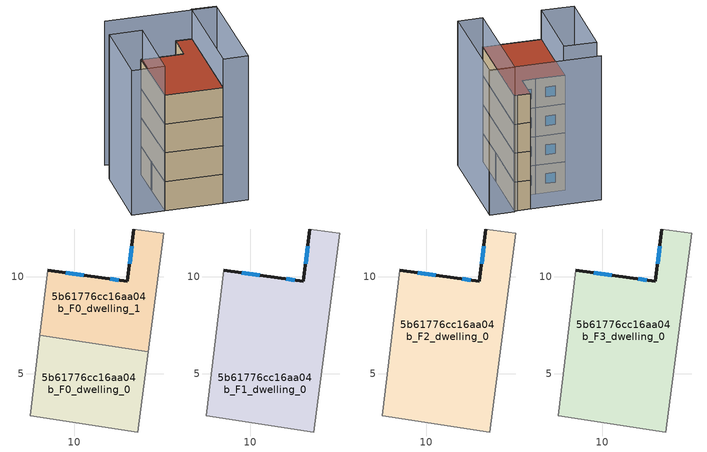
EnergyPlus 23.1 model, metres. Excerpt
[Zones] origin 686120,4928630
5b61776cc16aa04b_F0_dwelling_0
 floor ground (EU_floor_Construction): 13.28,2.01 13.82,6.15 8.23,6.98 7.74,2.84 z0
 wall adiabatic (EU_wall_Construction): 13.82,6.15 13.28,2.01 7.74,2.84 8.23,6.98 z0:3
 wall to 5b61776cc16aa04b_F0_dwelling_1 (EU_wall_Construction): 8.23,6.98 13.82,6.15 z0:3
5b61776cc16aa04b_F0_dwelling_1
 floor ground (EU_floor_Construction): 13.82,6.15 14.61,12.23 13.07,12.45 12.73,9.76 11.42,9.95 8.63,10.32 8.23,6.98 z0
 wall outside (EU_wall_Construction): 8.63,10.32 11.42,9.95 12.73,9.76 13.07,12.45 z0:3
 wall adiabatic (EU_wall_Construction): 13.07,12.45 14.61,12.23 13.82,6.15 / 8.23,6.98 8.63,10.32 z0:3
 window (EU_Window_Construction): 9.56,10.2 10.49,10.07 / 11.86,9.88 12.29,9.82 / 12.84,10.66 12.96,11.56 z1:2
5b61776cc16aa04b_F1_dwelling_0
 floor to 5b61776cc16aa04b_F0_dwelling_0 (EU_floor_Construction): 13.28,2.01 13.82,6.15 8.23,6.98 7.74,2.84 z3
 floor to 5b61776cc16aa04b_F0_dwelling_1 (EU_floor_Construction): 13.82,6.15 14.61,12.23 13.07,12.45 12.73,9.76 11.42,9.95 8.63,10.32 8.23,6.98 z3
 wall outside (EU_wall_Construction): 8.63,10.32 11.42,9.95 12.73,9.76 13.07,12.45 z3:6
 wall adiabatic (EU_wall_Construction): 13.07,12.45 14.61,12.23 13.28,2.01 7.74,2.84 8.63,10.32 z3:6
 window (EU_Window_Construction): 12.84,10.66 12.96,11.56 / 9.56,10.2 10.49,10.07 / 11.86,9.88 12.29,9.82 z4:5
5b61776cc16aa04b_F2_dwelling_0
 floor to 5b61776cc16aa04b_F1_dwelling_0 (EU_floor_Construction): 13.28,2.01 14.61,12.23 13.07,12.45 12.73,9.76 11.42,9.95 8.63,10.32 7.74,2.84 z6
 wall outside (EU_wall_Construction): 8.63,10.32 11.42,9.95 12.73,9.76 13.07,12.45 z6:9
 wall adiabatic (EU_wall_Construction): 13.07,12.45 14.61,12.23 13.28,2.01 7.74,2.84 8.63,10.32 z6:9
 window (EU_Window_Construction): 12.84,10.66 12.96,11.56 / 9.56,10.2 10.49,10.07 / 11.86,9.88 12.29,9.82 z7:8
5b61776cc16aa04b_F3_dwelling_0
 floor to 5b61776cc16aa04b_F2_dwelling_0 (EU_floor_Construction): 13.28,2.01 14.61,12.23 13.07,12.45 12.73,9.76 11.42,9.95 8.63,10.32 7.74,2.84 z9
 wall outside (EU_wall_Construction): 8.63,10.32 11.42,9.95 12.73,9.76 13.07,12.45 z9:12
 wall adiabatic (EU_wall_Construction): 13.07,12.45 14.61,12.23 13.28,2.01 7.74,2.84 8.63,10.32 z9:12
 window (EU_Window_Construction): 12.84,10.66 12.96,11.56 / 9.56,10.2 10.49,10.07 / 11.86,9.88 12.29,9.82 z10:11
 roof outside (EU_roof_Construction): 14.61,12.23 13.28,2.01 7.74,2.84 8.63,10.32 11.42,9.95 12.73,9.76 13.07,12.45 z12
shading: 17,11.88 6.35,13.43 / 4.58,3.27 5.6,10.73 / 5.6,10.73 8.75,10.3 / 8.75,10.3 7.74,2.84 / 7.74,2.84 4.58,3.27 / 13.28,2.02 14.62,12.35 / 14.62,12.35 17.02,12.04 / 17.02,12.04 15.68,1.7 / 15.68,1.7 13.28,2.02 z0:15
[Building]
EU S2 Campaign: North Axis=0; Terrain=City; Solar Distribution=FullExterior
[Site:Location]
Bologna: Latitude=44.5; Longitude=11.25; Time Zone=1; Elevation=37
[SizingPeriod:WeatherFileDays]
AnnualSizingPeriod: Begin Month=1; Begin Day of Month=1; End Month=12; End Day of Month=31; Day of Week for Start Day=Monday; Use Weather File Daylight Saving Period=No; Use Weather File Rain and Snow Indicators=No
[MATERIAL]
EU_InternalMass_Material: Roughness=MediumRough; Thickness=0.1; Conductivity=1; Density=1800; Specific Heat=900; Thermal Absorptance=0.9; Solar Absorptance=0.7; Visible Absorptance=0.7
[MATERIAL:NOMASS] Roughness=MediumRough; Thermal Absorptance=0.9; Solar Absorptance=0.7; Visible Absorptance=0.7
Name | Thermal Resistance
EU_wall_NoMass | 0.937881
EU_roof_NoMass | 0.548572
EU_floor_NoMass | 0.71348
[WINDOWMATERIAL:SIMPLEGLAZINGSYSTEM]
EU_Window_SimpleGlazing: UFactor=4.25633; Solar Heat Gain Coefficient=0.85; Visible Transmittance=0.85
[CONSTRUCTION]
EU_wall_Construction: EU_wall_NoMass
EU_roof_Construction: EU_roof_NoMass
EU_floor_Construction: EU_floor_NoMass
EU_InternalMass_Construction: EU_InternalMass_Material
EU_Window_Construction: EU_Window_SimpleGlazing
[ZONE] Type=1; Multiplier=1; Ceiling Height=autocalculate; Floor Area=autocalculate; Part of Total Floor Area=Yes
Name | Volume
5b61776cc16aa04b_F0_dwelling_0 | 70.3579
5b61776cc16aa04b_F1_dwelling_0 | 140.699
5b61776cc16aa04b_F2_dwelling_0; 5b61776cc16aa04b_F3_dwelling_0 | 140.698
5b61776cc16aa04b_F0_dwelling_1 | 70.3491
[INTERNALMASS] Construction=EU_InternalMass_Construction
Name | Zone or ZoneList | Surface Area
5b61776cc16aa04b_F0_dwelling_0_EU_InternalMass | 5b61776cc16aa04b_F0_dwelling_0 | 23.4523
5b61776cc16aa04b_F0_dwelling_1_EU_InternalMass | 5b61776cc16aa04b_F0_dwelling_1 | 23.4498
5b61776cc16aa04b_F1_dwelling_0_EU_InternalMass | 5b61776cc16aa04b_F1_dwelling_0 | 46.8997
5b61776cc16aa04b_F2_dwelling_0_EU_InternalMass | 5b61776cc16aa04b_F2_dwelling_0 | 46.8997
5b61776cc16aa04b_F3_dwelling_0_EU_InternalMass | 5b61776cc16aa04b_F3_dwelling_0 | 46.8997
[OTHEREQUIPMENT] Fuel Type=Electricity; Design Level Calculation Method=Watts/Area; Power per Zone Floor Area=1; Fraction Latent=0; Fraction Radiant=0; Fraction Lost=0; Carbon Dioxide Generation Rate=0; EndUse Subcategory=EU_Step8_InternalGains
Name | Zone or ZoneList or Space or SpaceList | Schedule
EU_Step8_InternalGain_5b61776cc16aa04b_F0_dwelling_0_f000 | 5b61776cc16aa04b_F0_dwelling_0 | EU_Step8_GainSchedule_5b61776cc16aa04b_F0_dwelling_0_f000
EU_Step8_InternalGain_5b61776cc16aa04b_F0_dwelling_1_f000 | 5b61776cc16aa04b_F0_dwelling_1 | EU_Step8_GainSchedule_5b61776cc16aa04b_F0_dwelling_1_f000
EU_Step8_InternalGain_5b61776cc16aa04b_F1_dwelling_0_f000 | 5b61776cc16aa04b_F1_dwelling_0 | EU_Step8_GainSchedule_5b61776cc16aa04b_F1_dwelling_0_f000
EU_Step8_InternalGain_5b61776cc16aa04b_F2_dwelling_0_f000 | 5b61776cc16aa04b_F2_dwelling_0 | EU_Step8_GainSchedule_5b61776cc16aa04b_F2_dwelling_0_f000
EU_Step8_InternalGain_5b61776cc16aa04b_F3_dwelling_0_f000 | 5b61776cc16aa04b_F3_dwelling_0 | EU_Step8_GainSchedule_5b61776cc16aa04b_F3_dwelling_0_f000
[ZONEVENTILATION:DESIGNFLOWRATE] Schedule=EU_AlwaysOn; Design Flow Rate Calculation Method=AirChanges/Hour; Air Changes per Hour=0.687892; Ventilation Type=Natural; Fan Pressure Rise=0; Fan Total Efficiency=1; Constant Term Coefficient=1; Temperature Term Coefficient=0; Velocity Term Coefficient=0; Velocity Squared Term Coefficient=0; Minimum Indoor Temperature=-100; Maximum Indoor Temperature=100; Delta Temperature=-100; Minimum Outdoor Temperature=-100; Maximum Outdoor Temperature=100; Maximum Wind Speed=40
Name | Zone or ZoneList or Space or SpaceList
EU_ConstantAir_5b61776cc16aa04b_F0_dwelling_0 | 5b61776cc16aa04b_F0_dwelling_0
EU_ConstantAir_5b61776cc16aa04b_F0_dwelling_1 | 5b61776cc16aa04b_F0_dwelling_1
EU_ConstantAir_5b61776cc16aa04b_F1_dwelling_0 | 5b61776cc16aa04b_F1_dwelling_0
EU_ConstantAir_5b61776cc16aa04b_F2_dwelling_0 | 5b61776cc16aa04b_F2_dwelling_0
EU_ConstantAir_5b61776cc16aa04b_F3_dwelling_0 | 5b61776cc16aa04b_F3_dwelling_0
[HVACTEMPLATE:THERMOSTAT] Constant Heating Setpoint=20; Constant Cooling Setpoint=50
EU_HeatOnly_5b61776cc16aa04b_F0_dwelling_0; EU_HeatOnly_5b61776cc16aa04b_F0_dwelling_1; EU_HeatOnly_5b61776cc16aa04b_F1_dwelling_0; EU_HeatOnly_5b61776cc16aa04b_F2_dwelling_0; EU_HeatOnly_5b61776cc16aa04b_F3_dwelling_0
[HVACTEMPLATE:ZONE:IDEALLOADSAIRSYSTEM] System Availability Schedule=EU_AlwaysOn; Maximum Heating Supply Air Temperature=50; Minimum Cooling Supply Air Temperature=13; Maximum Heating Supply Air Humidity Ratio=0.0156; Minimum Cooling Supply Air Humidity Ratio=0.0077; Heating Limit=NoLimit; Cooling Limit=NoLimit; Heating Availability Schedule=EU_AlwaysOn; Cooling Availability Schedule=EU_CoolingOff; Dehumidification Control Type=ConstantSensibleHeatRatio; Cooling Sensible Heat Ratio=0.7; Dehumidification Setpoint=60; Humidification Control Type=None; Humidification Setpoint=30; Outdoor Air Method=None; Outdoor Air Flow Rate per Person=0.00944; Outdoor Air Flow Rate per Zone Floor Area=0; Outdoor Air Flow Rate per Zone=0; Demand Controlled Ventilation Type=None; Outdoor Air Economizer Type=NoEconomizer; Heat Recovery Type=None; Sensible Heat Recovery Effectiveness=0.7; Latent Heat Recovery Effectiveness=0.65
Name | Template Thermostat
5b61776cc16aa04b_F0_dwelling_0 | EU_HeatOnly_5b61776cc16aa04b_F0_dwelling_0
5b61776cc16aa04b_F0_dwelling_1 | EU_HeatOnly_5b61776cc16aa04b_F0_dwelling_1
5b61776cc16aa04b_F1_dwelling_0 | EU_HeatOnly_5b61776cc16aa04b_F1_dwelling_0
5b61776cc16aa04b_F2_dwelling_0 | EU_HeatOnly_5b61776cc16aa04b_F2_dwelling_0
5b61776cc16aa04b_F3_dwelling_0 | EU_HeatOnly_5b61776cc16aa04b_F3_dwelling_0
[SIZING:ZONE] Zone Cooling Design Supply Air Temperature Input Method=SupplyAirTemperature; Zone Cooling Design Supply Air Temperature=13; Zone Heating Design Supply Air Temperature Input Method=SupplyAirTemperature; Zone Heating Design Supply Air Temperature=50; Zone Cooling Design Supply Air Humidity Ratio=0.008; Zone Heating Design Supply Air Humidity Ratio=0.008; Cooling Design Air Flow Method=DesignDay; Cooling Design Air Flow Rate=0; Cooling Minimum Air Flow per Zone Floor Area=0.000762; Cooling Minimum Air Flow=0; Cooling Minimum Air Flow Fraction=0.2; Heating Design Air Flow Method=DesignDay; Heating Design Air Flow Rate=0; Heating Maximum Air Flow per Zone Floor Area=0.002032; Heating Maximum Air Flow=0.141576; Heating Maximum Air Flow Fraction=0.3; Account for Dedicated Outdoor Air System=No; Dedicated Outdoor Air System Control Strategy=NeutralSupplyAir; Dedicated Outdoor Air Low Setpoint Temperature for Design=autosize; Dedicated Outdoor Air High Setpoint Temperature for Design=autosize; Zone Load Sizing Method=Sensible Load Only No Latent Load; Zone Latent Cooling Design Supply Air Humidity Ratio Input Method=HumidityRatioDifference; Zone Cooling Design Supply Air Humidity Ratio Difference=0.005; Zone Latent Heating Design Supply Air Humidity Ratio Input Method=HumidityRatioDifference; Zone Humidification Design Supply Air Humidity Ratio Difference=0.005
5b61776cc16aa04b_F0_dwelling_0; 5b61776cc16aa04b_F0_dwelling_1; 5b61776cc16aa04b_F1_dwelling_0; 5b61776cc16aa04b_F2_dwelling_0; 5b61776cc16aa04b_F3_dwelling_0
[SCHEDULE:CONSTANT]
Name | Hourly Value
EU_AlwaysOn | 1
EU_CoolingOff | 0
[SCHEDULE:FILE] Column Number=1; Rows to Skip at Top=0; Number of Hours of Data=8760; Column Separator=Comma; Interpolate to Timestep=No; Minutes per Item=60; Adjust Schedule for Daylight Savings=Yes
Name | File
EU_Step8_GainSchedule_5b61776cc16aa04b_F0_dwelling_0_f000 | ../../schedules/5b61776cc16aa04b/5b61776cc16aa04b_F0_dwelling_0_f000_gain.csv
EU_Step8_GainSchedule_5b61776cc16aa04b_F0_dwelling_1_f000 | ../../schedules/5b61776cc16aa04b/5b61776cc16aa04b_F0_dwelling_1_f000_gain.csv
EU_Step8_GainSchedule_5b61776cc16aa04b_F1_dwelling_0_f000 | ../../schedules/5b61776cc16aa04b/5b61776cc16aa04b_F1_dwelling_0_f000_gain.csv
EU_Step8_GainSchedule_5b61776cc16aa04b_F2_dwelling_0_f000 | ../../schedules/5b61776cc16aa04b/5b61776cc16aa04b_F2_dwelling_0_f000_gain.csv
EU_Step8_GainSchedule_5b61776cc16aa04b_F3_dwelling_0_f000 | ../../schedules/5b61776cc16aa04b/5b61776cc16aa04b_F3_dwelling_0_f000_gain.csv
